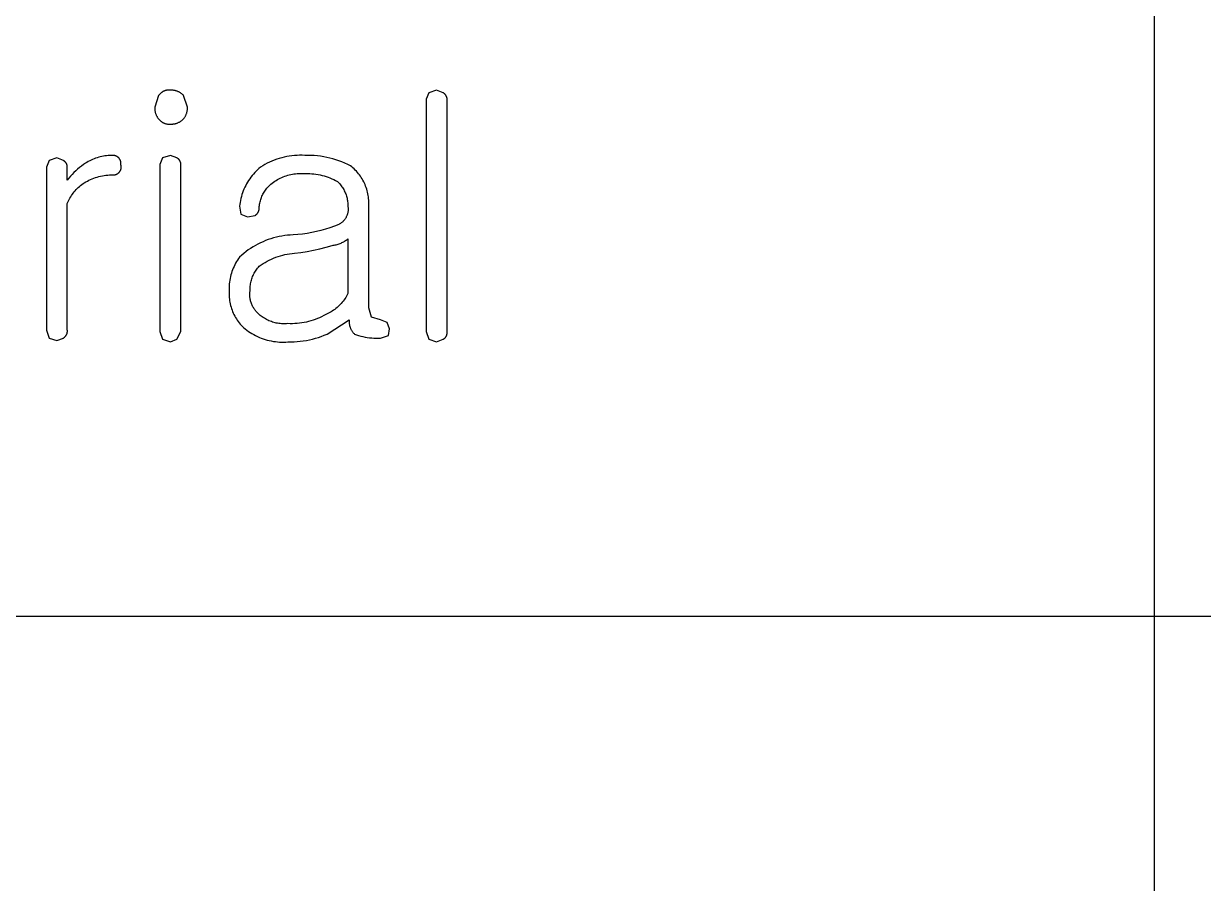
# Model space of a CAD drawing. Header units: millimetres. Extents: x 3033 to 5773, y 123 to 1487.
# Drawn here: x 5437.99 to 5484.58, y 226 to 259.98 of the extents above; entities that cross this region are included whole.
import ezdxf

# ---------------------------------------------------------------- set-up
doc = ezdxf.new("R2010")
doc.units = ezdxf.units.MM
doc.header["$MEASUREMENT"] = 0
doc.layers.add('TEX', color=70, linetype='Continuous')

msp = doc.modelspace()

# ---------------------------------------------------------------- linework, layer by layer
at = {"layer": 'TEX'}
for p, q in [((5482.657, 161.563), (5482.657, 386.563)), ((5443.401, 257.228), (5443.389, 257.217)), ((5443.415, 257.239), (5443.401, 257.228)), ((5443.428, 257.25), (5443.415, 257.239)), ((5443.442, 257.26), (5443.428, 257.25)), ((5443.456, 257.269), (5443.442, 257.26)), ((5443.471, 257.278), (5443.456, 257.269)), ((5443.486, 257.287), (5443.471, 257.278)), ((5443.501, 257.295), (5443.486, 257.287)), ((5443.517, 257.302), (5443.501, 257.295)), ((5443.532, 257.309), (5443.517, 257.302)), ((5443.548, 257.316), (5443.532, 257.309)), ((5443.564, 257.322), (5443.548, 257.316)), ((5443.581, 257.327), (5443.564, 257.322)), ((5443.597, 257.332), (5443.581, 257.327)), ((5443.614, 257.336), (5443.597, 257.332)), ((5443.63, 257.34), (5443.614, 257.336)), ((5443.647, 257.343), (5443.63, 257.34)), ((5443.664, 257.345), (5443.647, 257.343)), ((5443.681, 257.347), (5443.664, 257.345)), ((5443.699, 257.348), (5443.681, 257.347)), ((5443.716, 257.349), (5443.699, 257.348)), ((5443.733, 257.349), (5443.716, 257.349)), ((5443.75, 257.349), (5443.733, 257.349)), ((5443.767, 257.348), (5443.75, 257.349)), ((5443.784, 257.346), (5443.767, 257.348)), ((5443.807, 257.347), (5443.784, 257.346)), ((5443.83, 257.347), (5443.807, 257.347)), ((5443.853, 257.346), (5443.83, 257.347)), ((5443.876, 257.345), (5443.853, 257.346)), ((5443.899, 257.342), (5443.876, 257.345)), ((5443.921, 257.339), (5443.899, 257.342)), ((5443.944, 257.335), (5443.921, 257.339)), ((5443.966, 257.33), (5443.944, 257.335)), ((5443.989, 257.325), (5443.966, 257.33)), ((5444.011, 257.319), (5443.989, 257.325)), ((5444.032, 257.312), (5444.011, 257.319)), ((5444.054, 257.304), (5444.032, 257.312)), ((5444.075, 257.295), (5444.054, 257.304)), ((5444.096, 257.286), (5444.075, 257.295)), ((5444.117, 257.276), (5444.096, 257.286)), ((5444.137, 257.265), (5444.117, 257.276)), ((5444.157, 257.254), (5444.137, 257.265)), ((5444.177, 257.242), (5444.157, 257.254)), ((5444.196, 257.229), (5444.177, 257.242)), ((5444.214, 257.216), (5444.196, 257.229)), ((5453.99, 257.243), (5453.887, 256.985)), ((5454.3, 257.346), (5453.99, 257.243)), ((5454.557, 257.243), (5454.3, 257.346)), ((5454.567, 257.237), (5454.557, 257.243)), ((5454.576, 257.232), (5454.567, 257.237)), ((5454.585, 257.226), (5454.576, 257.232)), ((5443.32, 257.14), (5443.166, 256.676)), ((5443.331, 257.154), (5443.32, 257.14)), ((5443.341, 257.167), (5443.331, 257.154)), ((5443.352, 257.18), (5443.341, 257.167)), ((5443.364, 257.193), (5443.352, 257.18)), ((5443.376, 257.205), (5443.364, 257.193)), ((5443.389, 257.217), (5443.376, 257.205)), ((5444.232, 257.202), (5444.214, 257.216)), ((5444.25, 257.187), (5444.232, 257.202)), ((5444.267, 257.172), (5444.25, 257.187)), ((5444.284, 257.156), (5444.267, 257.172)), ((5444.3, 257.14), (5444.284, 257.156)), ((5444.454, 256.676), (5444.3, 257.14)), ((5453.887, 256.985), (5453.887, 247.81)), ((5454.593, 257.219), (5454.585, 257.226)), ((5454.602, 257.212), (5454.593, 257.219)), ((5454.61, 257.205), (5454.602, 257.212)), ((5454.618, 257.198), (5454.61, 257.205)), ((5454.625, 257.19), (5454.618, 257.198)), ((5454.633, 257.183), (5454.625, 257.19)), ((5454.64, 257.175), (5454.633, 257.183)), ((5454.647, 257.166), (5454.64, 257.175)), ((5454.653, 257.158), (5454.647, 257.166)), ((5454.66, 257.149), (5454.653, 257.158)), ((5454.666, 257.14), (5454.66, 257.149)), ((5454.671, 257.131), (5454.666, 257.14)), ((5454.677, 257.121), (5454.671, 257.131)), ((5454.682, 257.112), (5454.677, 257.121)), ((5454.686, 257.102), (5454.682, 257.112)), ((5454.691, 257.092), (5454.686, 257.102)), ((5454.695, 257.082), (5454.691, 257.092)), ((5454.698, 257.072), (5454.695, 257.082)), ((5454.701, 257.062), (5454.698, 257.072)), ((5454.704, 257.051), (5454.701, 257.062)), ((5454.707, 257.041), (5454.704, 257.051)), ((5454.709, 257.03), (5454.707, 257.041)), ((5454.711, 257.02), (5454.709, 257.03)), ((5454.712, 257.009), (5454.711, 257.02)), ((5454.713, 256.998), (5454.712, 257.009)), ((5454.712, 256.934), (5454.713, 256.944)), ((5454.712, 247.758), (5454.712, 256.934)), ((5454.714, 256.988), (5454.713, 256.998)), ((5454.713, 256.944), (5454.714, 256.955)), ((5454.714, 256.977), (5454.714, 256.988)), ((5454.714, 256.966), (5454.714, 256.977)), ((5454.714, 256.955), (5454.714, 256.966)), ((5443.166, 256.676), (5443.164, 256.654)), ((5443.164, 256.654), (5443.164, 256.632)), ((5443.164, 256.632), (5443.164, 256.611)), ((5443.164, 256.611), (5443.165, 256.589)), ((5443.165, 256.589), (5443.167, 256.567)), ((5443.167, 256.567), (5443.169, 256.545)), ((5443.169, 256.545), (5443.172, 256.524)), ((5443.172, 256.524), (5443.176, 256.502)), ((5443.176, 256.502), (5443.181, 256.481)), ((5443.181, 256.481), (5443.187, 256.46)), ((5443.187, 256.46), (5443.193, 256.439)), ((5443.193, 256.439), (5443.2, 256.418)), ((5443.2, 256.418), (5443.207, 256.398)), ((5443.207, 256.398), (5443.216, 256.377)), ((5443.216, 256.377), (5443.225, 256.358)), ((5443.225, 256.358), (5443.234, 256.338)), ((5443.234, 256.338), (5443.245, 256.319)), ((5443.245, 256.319), (5443.256, 256.3)), ((5443.256, 256.3), (5443.267, 256.281)), ((5444.353, 256.281), (5444.364, 256.3)), ((5444.364, 256.3), (5444.375, 256.319)), ((5444.375, 256.319), (5444.386, 256.338)), ((5444.386, 256.338), (5444.395, 256.358)), ((5444.395, 256.358), (5444.404, 256.377)), ((5444.404, 256.377), (5444.413, 256.398)), ((5444.413, 256.398), (5444.42, 256.418)), ((5444.42, 256.418), (5444.427, 256.439)), ((5444.427, 256.439), (5444.433, 256.46)), ((5444.433, 256.46), (5444.439, 256.481)), ((5444.439, 256.481), (5444.444, 256.502)), ((5444.444, 256.502), (5444.448, 256.524)), ((5444.448, 256.524), (5444.451, 256.545)), ((5444.451, 256.545), (5444.453, 256.567)), ((5444.453, 256.567), (5444.455, 256.589)), ((5444.456, 256.654), (5444.454, 256.676)), ((5444.455, 256.589), (5444.456, 256.611)), ((5444.456, 256.632), (5444.456, 256.654)), ((5444.456, 256.611), (5444.456, 256.632)), ((5443.267, 256.281), (5443.28, 256.263)), ((5443.28, 256.263), (5443.293, 256.246)), ((5443.293, 256.246), (5443.306, 256.229)), ((5443.306, 256.229), (5443.32, 256.212)), ((5443.32, 256.212), (5443.331, 256.198)), ((5443.331, 256.198), (5443.341, 256.185)), ((5443.341, 256.185), (5443.352, 256.172)), ((5443.352, 256.172), (5443.364, 256.159)), ((5443.364, 256.159), (5443.376, 256.147)), ((5443.376, 256.147), (5443.389, 256.135)), ((5443.389, 256.135), (5443.401, 256.124)), ((5443.401, 256.124), (5443.415, 256.113)), ((5443.415, 256.113), (5443.428, 256.102)), ((5443.428, 256.102), (5443.442, 256.092)), ((5443.442, 256.092), (5443.456, 256.083)), ((5443.456, 256.083), (5443.471, 256.074)), ((5443.471, 256.074), (5443.486, 256.065)), ((5443.486, 256.065), (5443.501, 256.057)), ((5443.501, 256.057), (5443.517, 256.05)), ((5443.517, 256.05), (5443.532, 256.043)), ((5443.532, 256.043), (5443.548, 256.036)), ((5443.548, 256.036), (5443.564, 256.03)), ((5443.564, 256.03), (5443.581, 256.025)), ((5443.581, 256.025), (5443.597, 256.02)), ((5443.597, 256.02), (5443.614, 256.016)), ((5443.614, 256.016), (5443.63, 256.012)), ((5443.63, 256.012), (5443.647, 256.009)), ((5443.647, 256.009), (5443.664, 256.007)), ((5443.664, 256.007), (5443.681, 256.005)), ((5443.681, 256.005), (5443.699, 256.004)), ((5443.699, 256.004), (5443.716, 256.003)), ((5443.716, 256.003), (5443.733, 256.003)), ((5443.733, 256.003), (5443.75, 256.003)), ((5443.75, 256.003), (5443.767, 256.004)), ((5443.767, 256.004), (5443.784, 256.006)), ((5443.784, 256.006), (5443.807, 256.005)), ((5443.807, 256.005), (5443.83, 256.005)), ((5443.83, 256.005), (5443.853, 256.006)), ((5443.853, 256.006), (5443.876, 256.007)), ((5443.876, 256.007), (5443.899, 256.01)), ((5443.899, 256.01), (5443.921, 256.013)), ((5443.921, 256.013), (5443.944, 256.017)), ((5443.944, 256.017), (5443.966, 256.022)), ((5443.966, 256.022), (5443.989, 256.027)), ((5443.989, 256.027), (5444.011, 256.033)), ((5444.011, 256.033), (5444.032, 256.04)), ((5444.032, 256.04), (5444.054, 256.048)), ((5444.054, 256.048), (5444.075, 256.057)), ((5444.075, 256.057), (5444.096, 256.066)), ((5444.096, 256.066), (5444.117, 256.076)), ((5444.117, 256.076), (5444.137, 256.087)), ((5444.137, 256.087), (5444.157, 256.098)), ((5444.157, 256.098), (5444.177, 256.11)), ((5444.177, 256.11), (5444.196, 256.123)), ((5444.196, 256.123), (5444.214, 256.136)), ((5444.214, 256.136), (5444.232, 256.15)), ((5444.232, 256.15), (5444.25, 256.165)), ((5444.25, 256.165), (5444.267, 256.18)), ((5444.267, 256.18), (5444.284, 256.196)), ((5444.284, 256.196), (5444.3, 256.212)), ((5444.3, 256.212), (5444.314, 256.229)), ((5444.314, 256.229), (5444.327, 256.246)), ((5444.327, 256.246), (5444.34, 256.263)), ((5444.34, 256.263), (5444.353, 256.281)), ((5438.99, 254.563), (5438.887, 254.305)), ((5439.3, 254.666), (5438.99, 254.563)), ((5439.557, 254.563), (5439.3, 254.666)), ((5439.566, 254.558), (5439.557, 254.563)), ((5439.574, 254.553), (5439.566, 254.558)), ((5439.582, 254.548), (5439.574, 254.553)), ((5439.59, 254.543), (5439.582, 254.548)), ((5439.598, 254.537), (5439.59, 254.543)), ((5439.606, 254.531), (5439.598, 254.537)), ((5439.613, 254.525), (5439.606, 254.531)), ((5439.62, 254.519), (5439.613, 254.525)), ((5439.627, 254.512), (5439.62, 254.519)), ((5439.634, 254.505), (5439.627, 254.512)), ((5439.641, 254.498), (5439.634, 254.505)), ((5439.647, 254.491), (5439.641, 254.498)), ((5439.653, 254.484), (5439.647, 254.491)), ((5439.659, 254.476), (5439.653, 254.484)), ((5439.664, 254.468), (5439.659, 254.476)), ((5439.669, 254.46), (5439.664, 254.468)), ((5439.674, 254.452), (5439.669, 254.46)), ((5439.679, 254.443), (5439.674, 254.452)), ((5439.683, 254.435), (5439.679, 254.443)), ((5439.687, 254.426), (5439.683, 254.435)), ((5440.434, 254.459), (5440.352, 254.404)), ((5440.487, 254.493), (5440.434, 254.459)), ((5440.542, 254.525), (5440.487, 254.493)), ((5440.598, 254.555), (5440.542, 254.525)), ((5440.655, 254.584), (5440.598, 254.555)), ((5440.713, 254.61), (5440.655, 254.584)), ((5440.771, 254.635), (5440.713, 254.61)), ((5440.831, 254.657), (5440.771, 254.635)), ((5440.891, 254.677), (5440.831, 254.657)), ((5440.952, 254.696), (5440.891, 254.677)), ((5441.013, 254.712), (5440.952, 254.696)), ((5441.075, 254.727), (5441.013, 254.712)), ((5441.137, 254.739), (5441.075, 254.727)), ((5441.2, 254.749), (5441.137, 254.739)), ((5441.263, 254.757), (5441.2, 254.749)), ((5441.326, 254.763), (5441.263, 254.757)), ((5441.389, 254.767), (5441.326, 254.763)), ((5441.453, 254.769), (5441.389, 254.767)), ((5441.516, 254.769), (5441.453, 254.769)), ((5441.527, 254.769), (5441.516, 254.769)), ((5441.538, 254.768), (5441.527, 254.769)), ((5441.549, 254.767), (5441.538, 254.768)), ((5441.559, 254.766), (5441.549, 254.767)), ((5441.57, 254.764), (5441.559, 254.766)), ((5441.58, 254.762), (5441.57, 254.764)), ((5441.591, 254.76), (5441.58, 254.762)), ((5441.601, 254.757), (5441.591, 254.76)), ((5441.612, 254.754), (5441.601, 254.757)), ((5441.622, 254.75), (5441.612, 254.754)), ((5441.632, 254.746), (5441.622, 254.75)), ((5441.642, 254.742), (5441.632, 254.746)), ((5441.652, 254.738), (5441.642, 254.742)), ((5441.661, 254.733), (5441.652, 254.738)), ((5441.671, 254.728), (5441.661, 254.733)), ((5441.68, 254.722), (5441.671, 254.728)), ((5441.689, 254.716), (5441.68, 254.722)), ((5441.698, 254.71), (5441.689, 254.716)), ((5441.707, 254.704), (5441.698, 254.71)), ((5441.715, 254.697), (5441.707, 254.704)), ((5441.723, 254.69), (5441.715, 254.697)), ((5441.731, 254.683), (5441.723, 254.69)), ((5441.739, 254.675), (5441.731, 254.683)), ((5441.747, 254.667), (5441.739, 254.675)), ((5441.754, 254.659), (5441.747, 254.667)), ((5441.761, 254.651), (5441.754, 254.659)), ((5441.767, 254.643), (5441.761, 254.651)), ((5441.773, 254.634), (5441.767, 254.643)), ((5441.779, 254.625), (5441.773, 254.634)), ((5441.785, 254.616), (5441.779, 254.625)), ((5441.79, 254.606), (5441.785, 254.616)), ((5441.795, 254.597), (5441.79, 254.606)), ((5441.8, 254.587), (5441.795, 254.597)), ((5441.805, 254.577), (5441.8, 254.587)), ((5441.809, 254.567), (5441.805, 254.577)), ((5441.812, 254.557), (5441.809, 254.567)), ((5441.816, 254.547), (5441.812, 254.557)), ((5441.819, 254.536), (5441.816, 254.547)), ((5441.821, 254.526), (5441.819, 254.536)), ((5441.823, 254.515), (5441.821, 254.526)), ((5441.825, 254.505), (5441.823, 254.515)), ((5441.827, 254.494), (5441.825, 254.505)), ((5441.828, 254.483), (5441.827, 254.494)), ((5441.829, 254.472), (5441.828, 254.483)), ((5441.828, 254.429), (5441.829, 254.44)), ((5441.829, 254.462), (5441.829, 254.472)), ((5441.829, 254.451), (5441.829, 254.462)), ((5441.829, 254.44), (5441.829, 254.451)), ((5443.475, 254.666), (5443.372, 254.408)), ((5443.784, 254.769), (5443.475, 254.666)), ((5444.042, 254.666), (5443.784, 254.769)), ((5444.05, 254.661), (5444.042, 254.666)), ((5444.059, 254.656), (5444.05, 254.661)), ((5444.067, 254.651), (5444.059, 254.656)), ((5444.075, 254.646), (5444.067, 254.651)), ((5444.083, 254.64), (5444.075, 254.646)), ((5444.09, 254.634), (5444.083, 254.64)), ((5444.098, 254.628), (5444.09, 254.634)), ((5444.105, 254.622), (5444.098, 254.628)), ((5444.112, 254.615), (5444.105, 254.622)), ((5444.119, 254.609), (5444.112, 254.615)), ((5444.125, 254.601), (5444.119, 254.609)), ((5444.131, 254.594), (5444.125, 254.601)), ((5444.137, 254.587), (5444.131, 254.594)), ((5444.143, 254.579), (5444.137, 254.587)), ((5444.149, 254.571), (5444.143, 254.579)), ((5444.154, 254.563), (5444.149, 254.571)), ((5444.159, 254.555), (5444.154, 254.563)), ((5444.163, 254.546), (5444.159, 254.555)), ((5444.168, 254.538), (5444.163, 254.546)), ((5444.172, 254.529), (5444.168, 254.538)), ((5444.176, 254.52), (5444.172, 254.529)), ((5444.179, 254.511), (5444.176, 254.52)), ((5444.182, 254.502), (5444.179, 254.511)), ((5444.185, 254.493), (5444.182, 254.502)), ((5444.188, 254.484), (5444.185, 254.493)), ((5444.19, 254.475), (5444.188, 254.484)), ((5444.192, 254.465), (5444.19, 254.475)), ((5444.193, 254.456), (5444.192, 254.465)), ((5444.195, 254.446), (5444.193, 254.456)), ((5444.196, 254.437), (5444.195, 254.446)), ((5444.196, 254.427), (5444.196, 254.437)), ((5447.607, 254.457), (5447.517, 254.41)), ((5447.7, 254.502), (5447.607, 254.457)), ((5447.793, 254.543), (5447.7, 254.502)), ((5447.888, 254.581), (5447.793, 254.543)), ((5447.985, 254.616), (5447.888, 254.581)), ((5448.082, 254.647), (5447.985, 254.616)), ((5448.181, 254.675), (5448.082, 254.647)), ((5448.28, 254.699), (5448.181, 254.675)), ((5448.38, 254.72), (5448.28, 254.699)), ((5448.481, 254.738), (5448.38, 254.72)), ((5448.583, 254.752), (5448.481, 254.738)), ((5448.684, 254.762), (5448.583, 254.752)), ((5448.787, 254.769), (5448.684, 254.762)), ((5448.889, 254.773), (5448.787, 254.769)), ((5448.991, 254.773), (5448.889, 254.773)), ((5449.094, 254.769), (5448.991, 254.773)), ((5449.218, 254.77), (5449.094, 254.769)), ((5449.343, 254.767), (5449.218, 254.77)), ((5449.467, 254.76), (5449.343, 254.767)), ((5449.591, 254.748), (5449.467, 254.76)), ((5449.715, 254.733), (5449.591, 254.748)), ((5449.838, 254.713), (5449.715, 254.733)), ((5449.961, 254.69), (5449.838, 254.713)), ((5450.082, 254.662), (5449.961, 254.69)), ((5450.203, 254.63), (5450.082, 254.662)), ((5450.322, 254.594), (5450.203, 254.63)), ((5450.44, 254.554), (5450.322, 254.594)), ((5450.557, 254.511), (5450.44, 254.554)), ((5450.672, 254.463), (5450.557, 254.511)), ((5450.786, 254.412), (5450.672, 254.463)), ((5438.887, 254.305), (5438.887, 247.862)), ((5439.691, 254.417), (5439.687, 254.426)), ((5439.695, 254.408), (5439.691, 254.417)), ((5439.698, 254.399), (5439.695, 254.408)), ((5439.701, 254.39), (5439.698, 254.399)), ((5439.703, 254.381), (5439.701, 254.39)), ((5439.705, 254.372), (5439.703, 254.381)), ((5439.707, 254.362), (5439.705, 254.372)), ((5439.709, 254.353), (5439.707, 254.362)), ((5439.71, 254.343), (5439.709, 254.353)), ((5439.711, 254.334), (5439.71, 254.343)), ((5439.712, 254.324), (5439.711, 254.334)), ((5439.712, 254.314), (5439.712, 254.324)), ((5439.712, 254.305), (5439.712, 254.314)), ((5439.712, 253.789), (5439.712, 254.305)), ((5439.904, 254.015), (5439.838, 253.942)), ((5439.973, 254.086), (5439.904, 254.015)), ((5440.045, 254.155), (5439.973, 254.086)), ((5440.118, 254.221), (5440.045, 254.155)), ((5440.194, 254.285), (5440.118, 254.221)), ((5440.272, 254.346), (5440.194, 254.285)), ((5440.352, 254.404), (5440.272, 254.346)), ((5441.098, 253.962), (5441.167, 253.973)), ((5441.167, 253.973), (5441.236, 253.982)), ((5441.236, 253.982), (5441.306, 253.989)), ((5441.306, 253.989), (5441.376, 253.994)), ((5441.376, 253.994), (5441.446, 253.996)), ((5441.446, 253.996), (5441.516, 253.996)), ((5441.516, 253.996), (5441.527, 253.995)), ((5441.527, 253.995), (5441.538, 253.996)), ((5441.538, 253.996), (5441.549, 253.996)), ((5441.549, 253.996), (5441.559, 253.997)), ((5441.559, 253.997), (5441.57, 253.998)), ((5441.57, 253.998), (5441.581, 254)), ((5441.581, 254), (5441.591, 254.002)), ((5441.591, 254.002), (5441.602, 254.004)), ((5441.602, 254.004), (5441.612, 254.007)), ((5441.612, 254.007), (5441.623, 254.01)), ((5441.623, 254.01), (5441.633, 254.014)), ((5441.633, 254.014), (5441.643, 254.017)), ((5441.643, 254.017), (5441.653, 254.021)), ((5441.653, 254.021), (5441.663, 254.026)), ((5441.663, 254.026), (5441.673, 254.031)), ((5441.673, 254.031), (5441.682, 254.036)), ((5441.682, 254.036), (5441.691, 254.041)), ((5441.691, 254.041), (5441.7, 254.047)), ((5441.7, 254.047), (5441.709, 254.053)), ((5441.709, 254.053), (5441.718, 254.06)), ((5441.718, 254.06), (5441.727, 254.066)), ((5441.727, 254.066), (5441.735, 254.073)), ((5441.735, 254.073), (5441.743, 254.081)), ((5441.743, 254.081), (5441.751, 254.088)), ((5441.751, 254.088), (5441.758, 254.096)), ((5441.758, 254.096), (5441.765, 254.104)), ((5441.765, 254.104), (5441.772, 254.112)), ((5441.772, 254.112), (5441.779, 254.121)), ((5441.779, 254.121), (5441.785, 254.13)), ((5441.785, 254.13), (5441.791, 254.139)), ((5441.791, 254.139), (5441.797, 254.148)), ((5441.797, 254.148), (5441.802, 254.157)), ((5441.802, 254.157), (5441.807, 254.167)), ((5441.807, 254.167), (5441.812, 254.176)), ((5441.812, 254.176), (5441.816, 254.186)), ((5441.816, 254.186), (5441.82, 254.196)), ((5441.82, 254.196), (5441.824, 254.206)), ((5441.824, 254.206), (5441.828, 254.217)), ((5441.825, 254.408), (5441.827, 254.419)), ((5441.829, 254.398), (5441.825, 254.408)), ((5441.827, 254.419), (5441.828, 254.429)), ((5441.828, 254.217), (5441.831, 254.227)), ((5441.832, 254.387), (5441.829, 254.398)), ((5441.831, 254.227), (5441.833, 254.237)), ((5441.834, 254.377), (5441.832, 254.387)), ((5441.833, 254.237), (5441.835, 254.248)), ((5441.836, 254.366), (5441.834, 254.377)), ((5441.835, 254.248), (5441.837, 254.259)), ((5441.838, 254.355), (5441.836, 254.366)), ((5441.837, 254.259), (5441.839, 254.269)), ((5441.839, 254.345), (5441.838, 254.355)), ((5441.84, 254.334), (5441.839, 254.345)), ((5441.839, 254.269), (5441.84, 254.28)), ((5441.841, 254.323), (5441.84, 254.334)), ((5441.84, 254.28), (5441.841, 254.291)), ((5441.841, 254.312), (5441.841, 254.323)), ((5441.841, 254.302), (5441.841, 254.312)), ((5441.841, 254.291), (5441.841, 254.302)), ((5443.372, 254.408), (5443.372, 247.81)), ((5444.197, 254.418), (5444.196, 254.427)), ((5444.197, 254.408), (5444.197, 254.418)), ((5444.197, 247.81), (5444.197, 254.408)), ((5447.011, 253.972), (5446.964, 253.91)), ((5447.062, 254.032), (5447.011, 253.972)), ((5447.114, 254.09), (5447.062, 254.032)), ((5447.168, 254.147), (5447.114, 254.09)), ((5447.224, 254.201), (5447.168, 254.147)), ((5447.281, 254.254), (5447.224, 254.201)), ((5447.341, 254.305), (5447.281, 254.254)), ((5447.428, 254.359), (5447.341, 254.305)), ((5447.517, 254.41), (5447.428, 254.359)), ((5448.358, 253.964), (5448.419, 253.982)), ((5448.419, 253.982), (5448.479, 253.998)), ((5448.479, 253.998), (5448.541, 254.012)), ((5448.541, 254.012), (5448.603, 254.024)), ((5448.603, 254.024), (5448.665, 254.034)), ((5448.665, 254.034), (5448.727, 254.041)), ((5448.727, 254.041), (5448.79, 254.047)), ((5448.79, 254.047), (5448.853, 254.05)), ((5448.853, 254.05), (5448.916, 254.051)), ((5448.916, 254.051), (5448.979, 254.05)), ((5448.979, 254.05), (5449.042, 254.047)), ((5449.042, 254.047), (5449.124, 254.05)), ((5449.124, 254.05), (5449.206, 254.051)), ((5449.206, 254.051), (5449.288, 254.049)), ((5449.288, 254.049), (5449.37, 254.044)), ((5449.37, 254.044), (5449.451, 254.036)), ((5449.451, 254.036), (5449.533, 254.026)), ((5449.533, 254.026), (5449.614, 254.013)), ((5449.614, 254.013), (5449.694, 253.997)), ((5449.694, 253.997), (5449.774, 253.979)), ((5449.774, 253.979), (5449.853, 253.958)), ((5450.898, 254.356), (5450.786, 254.412)), ((5450.947, 254.317), (5450.898, 254.356)), ((5450.995, 254.276), (5450.947, 254.317)), ((5451.042, 254.233), (5450.995, 254.276)), ((5451.087, 254.188), (5451.042, 254.233)), ((5451.13, 254.142), (5451.087, 254.188)), ((5451.172, 254.095), (5451.13, 254.142)), ((5451.213, 254.046), (5451.172, 254.095)), ((5451.251, 253.996), (5451.213, 254.046)), ((5451.288, 253.945), (5451.251, 253.996)), ((5439.774, 253.867), (5439.712, 253.789)), ((5439.838, 253.942), (5439.774, 253.867)), ((5440.104, 253.459), (5440.147, 253.501)), ((5440.147, 253.501), (5440.192, 253.541)), ((5440.192, 253.541), (5440.237, 253.58)), ((5440.237, 253.58), (5440.284, 253.617)), ((5440.284, 253.617), (5440.333, 253.652)), ((5440.333, 253.652), (5440.382, 253.686)), ((5440.382, 253.686), (5440.442, 253.722)), ((5440.442, 253.722), (5440.504, 253.756)), ((5440.504, 253.756), (5440.566, 253.788)), ((5440.566, 253.788), (5440.63, 253.817)), ((5440.63, 253.817), (5440.695, 253.844)), ((5440.695, 253.844), (5440.76, 253.87)), ((5440.76, 253.87), (5440.826, 253.893)), ((5440.826, 253.893), (5440.893, 253.913)), ((5440.893, 253.913), (5440.961, 253.932)), ((5440.961, 253.932), (5441.029, 253.948)), ((5441.029, 253.948), (5441.098, 253.962)), ((5446.722, 253.509), (5446.69, 253.437)), ((5446.757, 253.579), (5446.722, 253.509)), ((5446.793, 253.648), (5446.757, 253.579)), ((5446.833, 253.716), (5446.793, 253.648)), ((5446.874, 253.782), (5446.833, 253.716)), ((5446.918, 253.847), (5446.874, 253.782)), ((5446.964, 253.91), (5446.918, 253.847)), ((5447.593, 253.468), (5447.622, 253.503)), ((5447.622, 253.503), (5447.653, 253.538)), ((5447.653, 253.538), (5447.686, 253.571)), ((5447.686, 253.571), (5447.719, 253.604)), ((5447.719, 253.604), (5447.753, 253.635)), ((5447.753, 253.635), (5447.803, 253.674)), ((5447.803, 253.674), (5447.853, 253.711)), ((5447.853, 253.711), (5447.905, 253.747)), ((5447.905, 253.747), (5447.958, 253.781)), ((5447.958, 253.781), (5448.013, 253.813)), ((5448.013, 253.813), (5448.068, 253.843)), ((5448.068, 253.843), (5448.124, 253.871)), ((5448.124, 253.871), (5448.182, 253.897)), ((5448.182, 253.897), (5448.24, 253.921)), ((5448.24, 253.921), (5448.299, 253.944)), ((5448.299, 253.944), (5448.358, 253.964)), ((5449.853, 253.958), (5449.932, 253.934)), ((5449.932, 253.934), (5450.009, 253.908)), ((5450.009, 253.908), (5450.086, 253.879)), ((5450.086, 253.879), (5450.162, 253.847)), ((5450.162, 253.847), (5450.237, 253.813)), ((5450.237, 253.813), (5450.31, 253.777)), ((5450.31, 253.777), (5450.382, 253.738)), ((5450.382, 253.738), (5450.415, 253.706)), ((5450.415, 253.706), (5450.446, 253.673)), ((5450.446, 253.673), (5450.476, 253.639)), ((5450.476, 253.639), (5450.505, 253.604)), ((5450.505, 253.604), (5450.533, 253.568)), ((5450.533, 253.568), (5450.56, 253.531)), ((5450.56, 253.531), (5450.585, 253.493)), ((5451.324, 253.892), (5451.288, 253.945)), ((5451.357, 253.838), (5451.324, 253.892)), ((5451.389, 253.784), (5451.357, 253.838)), ((5451.418, 253.728), (5451.389, 253.784)), ((5451.446, 253.671), (5451.418, 253.728)), ((5451.472, 253.613), (5451.446, 253.671)), ((5451.496, 253.554), (5451.472, 253.613)), ((5451.517, 253.495), (5451.496, 253.554)), ((5439.787, 253.025), (5439.815, 253.078)), ((5439.815, 253.078), (5439.846, 253.13)), ((5439.846, 253.13), (5439.878, 253.18)), ((5439.878, 253.18), (5439.911, 253.23)), ((5439.911, 253.23), (5439.947, 253.278)), ((5439.947, 253.278), (5439.984, 253.325)), ((5439.984, 253.325), (5440.022, 253.371)), ((5440.022, 253.371), (5440.063, 253.416)), ((5440.063, 253.416), (5440.104, 253.459)), ((5446.568, 253.067), (5446.551, 252.99)), ((5446.587, 253.142), (5446.568, 253.067)), ((5446.609, 253.217), (5446.587, 253.142)), ((5446.634, 253.292), (5446.609, 253.217)), ((5446.661, 253.365), (5446.634, 253.292)), ((5446.69, 253.437), (5446.661, 253.365)), ((5447.352, 253.02), (5447.367, 253.064)), ((5447.367, 253.064), (5447.383, 253.108)), ((5447.383, 253.108), (5447.401, 253.151)), ((5447.401, 253.151), (5447.42, 253.193)), ((5447.42, 253.193), (5447.44, 253.235)), ((5447.44, 253.235), (5447.462, 253.276)), ((5447.462, 253.276), (5447.486, 253.316)), ((5447.486, 253.316), (5447.511, 253.355)), ((5447.511, 253.355), (5447.537, 253.394)), ((5447.537, 253.394), (5447.564, 253.431)), ((5447.564, 253.431), (5447.593, 253.468)), ((5450.585, 253.493), (5450.609, 253.454)), ((5450.609, 253.454), (5450.632, 253.415)), ((5450.632, 253.415), (5450.653, 253.374)), ((5450.653, 253.374), (5450.673, 253.333)), ((5450.673, 253.333), (5450.691, 253.291)), ((5450.691, 253.291), (5450.708, 253.249)), ((5450.708, 253.249), (5450.724, 253.206)), ((5450.724, 253.206), (5450.738, 253.163)), ((5450.738, 253.163), (5450.75, 253.119)), ((5450.75, 253.119), (5450.761, 253.075)), ((5450.761, 253.075), (5450.771, 253.03)), ((5451.537, 253.435), (5451.517, 253.495)), ((5451.555, 253.374), (5451.537, 253.435)), ((5451.571, 253.313), (5451.555, 253.374)), ((5451.584, 253.251), (5451.571, 253.313)), ((5451.596, 253.188), (5451.584, 253.251)), ((5451.605, 253.126), (5451.596, 253.188)), ((5451.612, 253.063), (5451.605, 253.126)), ((5451.617, 253), (5451.612, 253.063)), ((5439.712, 252.862), (5439.735, 252.917)), ((5439.712, 247.862), (5439.712, 252.862)), ((5439.735, 252.917), (5439.76, 252.971)), ((5439.76, 252.971), (5439.787, 253.025)), ((5446.525, 252.836), (5446.516, 252.758)), ((5446.516, 252.758), (5446.568, 252.449)), ((5446.537, 252.913), (5446.525, 252.836)), ((5446.551, 252.99), (5446.537, 252.913)), ((5447.267, 252.563), (5447.271, 252.574)), ((5447.271, 252.574), (5447.275, 252.585)), ((5447.275, 252.585), (5447.278, 252.597)), ((5447.278, 252.597), (5447.281, 252.608)), ((5447.281, 252.608), (5447.284, 252.62)), ((5447.284, 252.62), (5447.286, 252.632)), ((5447.286, 252.632), (5447.288, 252.644)), ((5447.288, 252.644), (5447.289, 252.655)), ((5447.289, 252.655), (5447.292, 252.702)), ((5447.292, 252.702), (5447.296, 252.748)), ((5447.296, 252.748), (5447.301, 252.794)), ((5447.301, 252.794), (5447.308, 252.84)), ((5447.308, 252.84), (5447.317, 252.886)), ((5447.317, 252.886), (5447.327, 252.931)), ((5447.327, 252.931), (5447.339, 252.976)), ((5447.339, 252.976), (5447.352, 253.02)), ((5450.771, 253.03), (5450.779, 252.985)), ((5450.779, 252.985), (5450.785, 252.94)), ((5450.785, 252.94), (5450.79, 252.895)), ((5450.79, 252.895), (5450.793, 252.85)), ((5450.793, 252.85), (5450.794, 252.804)), ((5450.794, 252.804), (5450.795, 252.758)), ((5450.795, 252.758), (5450.798, 252.735)), ((5450.799, 252.567), (5450.796, 252.544)), ((5450.798, 252.735), (5450.801, 252.711)), ((5450.802, 252.591), (5450.799, 252.567)), ((5450.801, 252.711), (5450.803, 252.687)), ((5450.803, 252.615), (5450.802, 252.591)), ((5450.803, 252.687), (5450.804, 252.663)), ((5450.804, 252.639), (5450.803, 252.615)), ((5450.804, 252.663), (5450.804, 252.639)), ((5451.62, 252.937), (5451.617, 253)), ((5451.619, 252.81), (5451.621, 252.873)), ((5451.619, 248.738), (5451.619, 252.81)), ((5451.621, 252.873), (5451.62, 252.937)), ((5446.568, 252.449), (5446.825, 252.346)), ((5446.825, 252.346), (5447.135, 252.398)), ((5447.135, 252.398), (5447.145, 252.404)), ((5447.145, 252.404), (5447.154, 252.412)), ((5447.154, 252.412), (5447.163, 252.419)), ((5447.163, 252.419), (5447.173, 252.427)), ((5447.173, 252.427), (5447.181, 252.435)), ((5447.181, 252.435), (5447.19, 252.443)), ((5447.19, 252.443), (5447.198, 252.452)), ((5447.198, 252.452), (5447.206, 252.461)), ((5447.206, 252.461), (5447.214, 252.47)), ((5447.214, 252.47), (5447.221, 252.479)), ((5447.221, 252.479), (5447.228, 252.489)), ((5447.228, 252.489), (5447.235, 252.499)), ((5447.235, 252.499), (5447.241, 252.509)), ((5447.241, 252.509), (5447.247, 252.52)), ((5447.247, 252.52), (5447.253, 252.53)), ((5447.253, 252.53), (5447.258, 252.541)), ((5447.258, 252.541), (5447.263, 252.552)), ((5447.263, 252.552), (5447.267, 252.563)), ((5450.535, 252.101), (5450.515, 252.087)), ((5450.553, 252.116), (5450.535, 252.101)), ((5450.572, 252.131), (5450.553, 252.116)), ((5450.589, 252.148), (5450.572, 252.131)), ((5450.606, 252.164), (5450.589, 252.148)), ((5450.623, 252.182), (5450.606, 252.164)), ((5450.639, 252.2), (5450.623, 252.182)), ((5450.654, 252.218), (5450.639, 252.2)), ((5450.669, 252.237), (5450.654, 252.218)), ((5450.683, 252.257), (5450.669, 252.237)), ((5450.696, 252.277), (5450.683, 252.257)), ((5450.708, 252.297), (5450.696, 252.277)), ((5450.72, 252.318), (5450.708, 252.297)), ((5450.731, 252.339), (5450.72, 252.318)), ((5450.742, 252.361), (5450.731, 252.339)), ((5450.751, 252.383), (5450.742, 252.361)), ((5450.76, 252.405), (5450.751, 252.383)), ((5450.768, 252.427), (5450.76, 252.405)), ((5450.775, 252.45), (5450.768, 252.427)), ((5450.782, 252.473), (5450.775, 252.45)), ((5450.787, 252.497), (5450.782, 252.473)), ((5450.792, 252.52), (5450.787, 252.497)), ((5450.796, 252.544), (5450.792, 252.52)), ((5448.815, 251.639), (5448.63, 251.624)), ((5449, 251.66), (5448.815, 251.639)), ((5449.184, 251.687), (5449, 251.66)), ((5449.366, 251.719), (5449.184, 251.687)), ((5449.548, 251.758), (5449.366, 251.719)), ((5449.729, 251.802), (5449.548, 251.758)), ((5449.908, 251.852), (5449.729, 251.802)), ((5450.085, 251.908), (5449.908, 251.852)), ((5450.26, 251.97), (5450.085, 251.908)), ((5450.434, 252.037), (5450.26, 251.97)), ((5450.455, 252.048), (5450.434, 252.037)), ((5450.475, 252.06), (5450.455, 252.048)), ((5450.496, 252.073), (5450.475, 252.06)), ((5450.515, 252.087), (5450.496, 252.073)), ((5447.143, 251.209), (5447.047, 251.152)), ((5447.241, 251.262), (5447.143, 251.209)), ((5447.34, 251.311), (5447.241, 251.262)), ((5447.442, 251.357), (5447.34, 251.311)), ((5447.545, 251.4), (5447.442, 251.357)), ((5447.649, 251.439), (5447.545, 251.4)), ((5447.754, 251.475), (5447.649, 251.439)), ((5447.861, 251.506), (5447.754, 251.475)), ((5447.969, 251.535), (5447.861, 251.506)), ((5448.077, 251.559), (5447.969, 251.535)), ((5448.187, 251.58), (5448.077, 251.559)), ((5448.297, 251.597), (5448.187, 251.58)), ((5448.407, 251.61), (5448.297, 251.597)), ((5448.518, 251.619), (5448.407, 251.61)), ((5448.63, 251.624), (5448.518, 251.619)), ((5449.932, 251.139), (5450.176, 251.212)), ((5450.176, 251.212), (5450.216, 251.217)), ((5450.216, 251.217), (5450.255, 251.223)), ((5450.255, 251.223), (5450.294, 251.23)), ((5450.294, 251.23), (5450.333, 251.239)), ((5450.333, 251.239), (5450.372, 251.249)), ((5450.372, 251.249), (5450.41, 251.261)), ((5450.41, 251.261), (5450.448, 251.274)), ((5450.448, 251.274), (5450.486, 251.288)), ((5450.486, 251.288), (5450.523, 251.303)), ((5450.523, 251.303), (5450.559, 251.32)), ((5450.559, 251.32), (5450.595, 251.338)), ((5450.595, 251.338), (5450.63, 251.357)), ((5450.63, 251.357), (5450.664, 251.377)), ((5450.664, 251.377), (5450.698, 251.399)), ((5450.698, 251.399), (5450.731, 251.421)), ((5450.731, 251.421), (5450.763, 251.445)), ((5450.763, 251.445), (5450.795, 251.47)), ((5450.795, 251.47), (5450.795, 249.305)), ((5446.516, 250.748), (5446.474, 250.69)), ((5446.599, 250.823), (5446.516, 250.748)), ((5446.684, 250.895), (5446.599, 250.823)), ((5446.771, 250.964), (5446.684, 250.895)), ((5446.861, 251.03), (5446.771, 250.964)), ((5446.953, 251.093), (5446.861, 251.03)), ((5447.047, 251.152), (5446.953, 251.093)), ((5447.776, 250.671), (5447.862, 250.708)), ((5447.862, 250.708), (5447.949, 250.742)), ((5447.949, 250.742), (5448.038, 250.773)), ((5448.038, 250.773), (5448.128, 250.801)), ((5448.128, 250.801), (5448.218, 250.826)), ((5448.218, 250.826), (5448.31, 250.848)), ((5448.31, 250.848), (5448.402, 250.866)), ((5448.402, 250.866), (5448.494, 250.882)), ((5448.494, 250.882), (5448.588, 250.894)), ((5448.588, 250.894), (5448.681, 250.903)), ((5448.681, 250.903), (5448.934, 250.933)), ((5448.934, 250.933), (5449.186, 250.972)), ((5449.186, 250.972), (5449.436, 251.019)), ((5449.436, 251.019), (5449.685, 251.075)), ((5449.685, 251.075), (5449.932, 251.139)), ((5446.24, 250.249), (5446.216, 250.182)), ((5446.267, 250.315), (5446.24, 250.249)), ((5446.296, 250.381), (5446.267, 250.315)), ((5446.328, 250.445), (5446.296, 250.381)), ((5446.361, 250.508), (5446.328, 250.445)), ((5446.397, 250.57), (5446.361, 250.508)), ((5446.435, 250.631), (5446.397, 250.57)), ((5446.474, 250.69), (5446.435, 250.631)), ((5447.17, 250.234), (5447.198, 250.274)), ((5447.198, 250.274), (5447.227, 250.313)), ((5447.227, 250.313), (5447.258, 250.351)), ((5447.258, 250.351), (5447.289, 250.387)), ((5447.289, 250.387), (5447.366, 250.441)), ((5447.366, 250.441), (5447.445, 250.493)), ((5447.445, 250.493), (5447.525, 250.542)), ((5447.525, 250.542), (5447.607, 250.588)), ((5447.607, 250.588), (5447.691, 250.631)), ((5447.691, 250.631), (5447.776, 250.671)), ((5446.129, 249.836), (5446.118, 249.765)), ((5446.141, 249.906), (5446.129, 249.836)), ((5446.156, 249.976), (5446.141, 249.906)), ((5446.174, 250.045), (5446.156, 249.976)), ((5446.194, 250.114), (5446.174, 250.045)), ((5446.216, 250.182), (5446.194, 250.114)), ((5446.961, 249.746), (5446.972, 249.793)), ((5446.972, 249.793), (5446.985, 249.84)), ((5446.985, 249.84), (5446.999, 249.886)), ((5446.999, 249.886), (5447.015, 249.932)), ((5447.015, 249.932), (5447.033, 249.978)), ((5447.033, 249.978), (5447.052, 250.022)), ((5447.052, 250.022), (5447.072, 250.066)), ((5447.072, 250.066), (5447.095, 250.109)), ((5447.095, 250.109), (5447.118, 250.152)), ((5447.118, 250.152), (5447.143, 250.193)), ((5447.143, 250.193), (5447.17, 250.234)), ((5446.104, 249.408), (5446.101, 249.344)), ((5446.101, 249.344), (5446.101, 249.28)), ((5446.105, 249.622), (5446.102, 249.551)), ((5446.102, 249.551), (5446.102, 249.479)), ((5446.102, 249.479), (5446.104, 249.408)), ((5446.11, 249.694), (5446.105, 249.622)), ((5446.118, 249.765), (5446.11, 249.694)), ((5446.92, 249.301), (5446.922, 249.337)), ((5446.922, 249.337), (5446.925, 249.372)), ((5446.925, 249.372), (5446.929, 249.408)), ((5446.928, 249.457), (5446.929, 249.505)), ((5446.929, 249.408), (5446.928, 249.457)), ((5446.929, 249.505), (5446.932, 249.554)), ((5446.932, 249.554), (5446.937, 249.602)), ((5446.937, 249.602), (5446.943, 249.65)), ((5446.943, 249.65), (5446.951, 249.698)), ((5446.951, 249.698), (5446.961, 249.746)), ((5450.795, 249.305), (5450.768, 249.253)), ((5446.101, 249.28), (5446.103, 249.216)), ((5446.103, 249.216), (5446.107, 249.152)), ((5446.107, 249.152), (5446.114, 249.089)), ((5446.114, 249.089), (5446.122, 249.025)), ((5446.122, 249.025), (5446.133, 248.962)), ((5446.133, 248.962), (5446.146, 248.899)), ((5446.146, 248.899), (5446.161, 248.837)), ((5446.92, 249.265), (5446.92, 249.301)), ((5446.921, 249.229), (5446.92, 249.265)), ((5446.923, 249.194), (5446.921, 249.229)), ((5446.927, 249.158), (5446.923, 249.194)), ((5446.932, 249.123), (5446.927, 249.158)), ((5446.937, 249.087), (5446.932, 249.123)), ((5446.944, 249.052), (5446.937, 249.087)), ((5446.953, 249.017), (5446.944, 249.052)), ((5446.962, 248.983), (5446.953, 249.017)), ((5446.973, 248.949), (5446.962, 248.983)), ((5446.985, 248.915), (5446.973, 248.949)), ((5446.998, 248.882), (5446.985, 248.915)), ((5447.012, 248.849), (5446.998, 248.882)), ((5447.027, 248.816), (5447.012, 248.849)), ((5450.494, 248.875), (5450.452, 248.833)), ((5450.533, 248.918), (5450.494, 248.875)), ((5450.572, 248.962), (5450.533, 248.918)), ((5450.609, 249.008), (5450.572, 248.962)), ((5450.644, 249.054), (5450.609, 249.008)), ((5450.677, 249.102), (5450.644, 249.054)), ((5450.709, 249.151), (5450.677, 249.102)), ((5450.739, 249.202), (5450.709, 249.151)), ((5450.768, 249.253), (5450.739, 249.202)), ((5446.161, 248.837), (5446.178, 248.776)), ((5446.178, 248.776), (5446.197, 248.715)), ((5446.197, 248.715), (5446.218, 248.654)), ((5446.218, 248.654), (5446.242, 248.595)), ((5446.242, 248.595), (5446.267, 248.536)), ((5446.267, 248.536), (5446.295, 248.478)), ((5446.295, 248.478), (5446.324, 248.421)), ((5446.324, 248.421), (5446.355, 248.366)), ((5447.043, 248.784), (5447.027, 248.816)), ((5447.061, 248.753), (5447.043, 248.784)), ((5447.079, 248.723), (5447.061, 248.753)), ((5447.099, 248.693), (5447.079, 248.723)), ((5447.119, 248.663), (5447.099, 248.693)), ((5447.141, 248.635), (5447.119, 248.663)), ((5447.163, 248.607), (5447.141, 248.635)), ((5447.187, 248.58), (5447.163, 248.607)), ((5447.211, 248.554), (5447.187, 248.58)), ((5447.236, 248.528), (5447.211, 248.554)), ((5447.262, 248.504), (5447.236, 248.528)), ((5447.289, 248.48), (5447.262, 248.504)), ((5447.328, 248.447), (5447.289, 248.48)), ((5447.369, 248.416), (5447.328, 248.447)), ((5447.41, 248.386), (5447.369, 248.416)), ((5447.452, 248.357), (5447.41, 248.386)), ((5449.757, 248.393), (5449.674, 248.354)), ((5449.838, 248.435), (5449.757, 248.393)), ((5449.918, 248.48), (5449.838, 248.435)), ((5449.972, 248.504), (5449.918, 248.48)), ((5450.025, 248.529), (5449.972, 248.504)), ((5450.077, 248.556), (5450.025, 248.529)), ((5450.128, 248.585), (5450.077, 248.556)), ((5450.177, 248.615), (5450.128, 248.585)), ((5450.226, 248.648), (5450.177, 248.615)), ((5450.274, 248.682), (5450.226, 248.648)), ((5450.321, 248.717), (5450.274, 248.682)), ((5450.366, 248.754), (5450.321, 248.717)), ((5450.41, 248.793), (5450.366, 248.754)), ((5450.452, 248.833), (5450.41, 248.793)), ((5451.722, 248.377), (5451.619, 248.738)), ((5452.083, 248.274), (5451.722, 248.377)), ((5446.355, 248.366), (5446.389, 248.311)), ((5446.389, 248.311), (5446.424, 248.257)), ((5446.424, 248.257), (5446.461, 248.205)), ((5446.461, 248.205), (5446.499, 248.154)), ((5446.499, 248.154), (5446.54, 248.105)), ((5446.54, 248.105), (5446.582, 248.057)), ((5446.582, 248.057), (5446.626, 248.01)), ((5446.626, 248.01), (5446.671, 247.965)), ((5446.671, 247.965), (5446.734, 247.912)), ((5446.734, 247.912), (5446.799, 247.862)), ((5447.495, 248.33), (5447.452, 248.357)), ((5447.539, 248.304), (5447.495, 248.33)), ((5447.584, 248.28), (5447.539, 248.304)), ((5447.63, 248.258), (5447.584, 248.28)), ((5447.676, 248.236), (5447.63, 248.258)), ((5447.723, 248.217), (5447.676, 248.236)), ((5447.771, 248.199), (5447.723, 248.217)), ((5447.819, 248.183), (5447.771, 248.199)), ((5447.868, 248.168), (5447.819, 248.183)), ((5447.917, 248.155), (5447.868, 248.168)), ((5447.967, 248.144), (5447.917, 248.155)), ((5448.017, 248.134), (5447.967, 248.144)), ((5448.067, 248.126), (5448.017, 248.134)), ((5448.118, 248.12), (5448.067, 248.126)), ((5448.169, 248.116), (5448.118, 248.12)), ((5448.22, 248.113), (5448.169, 248.116)), ((5448.271, 248.112), (5448.22, 248.113)), ((5448.322, 248.113), (5448.271, 248.112)), ((5448.373, 248.115), (5448.322, 248.113)), ((5448.423, 248.119), (5448.373, 248.115)), ((5448.515, 248.116), (5448.423, 248.119)), ((5448.607, 248.116), (5448.515, 248.116)), ((5448.699, 248.119), (5448.607, 248.116)), ((5448.79, 248.125), (5448.699, 248.119)), ((5448.881, 248.134), (5448.79, 248.125)), ((5448.972, 248.146), (5448.881, 248.134)), ((5449.063, 248.161), (5448.972, 248.146)), ((5449.153, 248.18), (5449.063, 248.161)), ((5449.242, 248.201), (5449.153, 248.18)), ((5449.33, 248.226), (5449.242, 248.201)), ((5449.418, 248.254), (5449.33, 248.226)), ((5449.504, 248.284), (5449.418, 248.254)), ((5449.59, 248.318), (5449.504, 248.284)), ((5449.674, 248.354), (5449.59, 248.318)), ((5449.97, 247.707), (5450.846, 248.274)), ((5450.844, 248.25), (5450.843, 248.226)), ((5450.843, 248.226), (5450.843, 248.202)), ((5450.843, 248.202), (5450.844, 248.178)), ((5450.846, 248.274), (5450.844, 248.25)), ((5450.844, 248.178), (5450.845, 248.154)), ((5450.845, 248.154), (5450.847, 248.13)), ((5450.847, 248.13), (5450.85, 248.107)), ((5450.85, 248.107), (5450.854, 248.083)), ((5450.854, 248.083), (5450.859, 248.059)), ((5450.859, 248.059), (5450.864, 248.036)), ((5450.864, 248.036), (5450.871, 248.013)), ((5450.871, 248.013), (5450.878, 247.99)), ((5450.878, 247.99), (5450.885, 247.967)), ((5450.885, 247.967), (5450.894, 247.945)), ((5450.894, 247.945), (5450.903, 247.923)), ((5450.903, 247.923), (5450.913, 247.901)), ((5452.341, 248.171), (5452.083, 248.274)), ((5452.444, 247.913), (5452.341, 248.171)), ((5452.392, 247.655), (5452.444, 247.913)), ((5438.887, 247.862), (5438.99, 247.552)), ((5438.99, 247.552), (5439.3, 247.449)), ((5439.3, 247.449), (5439.557, 247.552)), ((5439.557, 247.552), (5439.567, 247.558)), ((5439.567, 247.558), (5439.576, 247.564)), ((5439.576, 247.564), (5439.585, 247.57)), ((5439.585, 247.57), (5439.593, 247.576)), ((5439.593, 247.576), (5439.602, 247.583)), ((5439.602, 247.583), (5439.61, 247.59)), ((5439.61, 247.59), (5439.618, 247.597)), ((5439.618, 247.597), (5439.625, 247.605)), ((5439.625, 247.605), (5439.633, 247.613)), ((5439.633, 247.613), (5439.64, 247.621)), ((5439.64, 247.621), (5439.647, 247.629)), ((5439.647, 247.629), (5439.653, 247.638)), ((5439.653, 247.638), (5439.66, 247.646)), ((5439.66, 247.646), (5439.666, 247.655)), ((5439.666, 247.655), (5439.671, 247.665)), ((5439.671, 247.665), (5439.677, 247.674)), ((5439.677, 247.674), (5439.682, 247.684)), ((5439.682, 247.684), (5439.686, 247.693)), ((5439.686, 247.693), (5439.691, 247.703)), ((5439.691, 247.703), (5439.695, 247.713)), ((5439.695, 247.713), (5439.698, 247.723)), ((5439.698, 247.723), (5439.701, 247.734)), ((5439.701, 247.734), (5439.704, 247.744)), ((5439.704, 247.744), (5439.707, 247.754)), ((5439.707, 247.754), (5439.709, 247.765)), ((5439.709, 247.765), (5439.711, 247.776)), ((5439.711, 247.776), (5439.712, 247.786)), ((5439.713, 247.851), (5439.712, 247.862)), ((5439.712, 247.786), (5439.713, 247.797)), ((5439.714, 247.84), (5439.713, 247.851)), ((5439.713, 247.797), (5439.714, 247.808)), ((5439.714, 247.829), (5439.714, 247.84)), ((5439.714, 247.819), (5439.714, 247.829)), ((5439.714, 247.808), (5439.714, 247.819)), ((5443.372, 247.81), (5443.475, 247.501)), ((5443.475, 247.501), (5443.784, 247.398)), ((5443.784, 247.398), (5444.042, 247.501)), ((5444.042, 247.501), (5444.197, 247.81)), ((5446.799, 247.862), (5446.866, 247.814)), ((5446.866, 247.814), (5446.935, 247.769)), ((5446.935, 247.769), (5447.005, 247.726)), ((5447.005, 247.726), (5447.076, 247.685)), ((5447.076, 247.685), (5447.149, 247.647)), ((5447.149, 247.647), (5447.223, 247.611)), ((5447.223, 247.611), (5447.298, 247.578)), ((5447.298, 247.578), (5447.374, 247.547)), ((5447.374, 247.547), (5447.452, 247.519)), ((5447.452, 247.519), (5447.53, 247.494)), ((5447.53, 247.494), (5447.609, 247.471)), ((5447.609, 247.471), (5447.689, 247.452)), ((5447.689, 247.452), (5447.769, 247.434)), ((5449.032, 247.439), (5449.153, 247.459)), ((5449.153, 247.459), (5449.273, 247.483)), ((5449.273, 247.483), (5449.392, 247.511)), ((5449.392, 247.511), (5449.51, 247.542)), ((5449.51, 247.542), (5449.627, 247.578)), ((5449.627, 247.578), (5449.742, 247.617)), ((5449.742, 247.617), (5449.857, 247.66)), ((5449.857, 247.66), (5449.97, 247.707)), ((5450.913, 247.901), (5450.924, 247.88)), ((5450.924, 247.88), (5450.936, 247.859)), ((5450.936, 247.859), (5450.948, 247.838)), ((5450.948, 247.838), (5450.961, 247.818)), ((5450.961, 247.818), (5450.975, 247.798)), ((5450.975, 247.798), (5450.989, 247.779)), ((5450.989, 247.779), (5451.004, 247.76)), ((5451.004, 247.76), (5451.019, 247.742)), ((5451.019, 247.742), (5451.036, 247.724)), ((5451.036, 247.724), (5451.052, 247.707)), ((5451.052, 247.707), (5451.135, 247.678)), ((5451.135, 247.678), (5451.218, 247.652)), ((5451.218, 247.652), (5451.303, 247.628)), ((5451.303, 247.628), (5451.388, 247.608)), ((5451.388, 247.608), (5451.473, 247.591)), ((5451.473, 247.591), (5451.56, 247.576)), ((5451.56, 247.576), (5451.646, 247.565)), ((5451.646, 247.565), (5451.734, 247.556)), ((5451.734, 247.556), (5451.821, 247.551)), ((5451.821, 247.551), (5451.908, 247.548)), ((5451.908, 247.548), (5451.996, 247.549)), ((5451.996, 247.549), (5452.083, 247.552)), ((5452.083, 247.552), (5452.392, 247.655)), ((5453.887, 247.81), (5453.99, 247.501)), ((5453.99, 247.501), (5454.3, 247.398)), ((5454.3, 247.398), (5454.557, 247.501)), ((5454.557, 247.501), (5454.566, 247.505)), ((5454.566, 247.505), (5454.574, 247.51)), ((5454.574, 247.51), (5454.582, 247.515)), ((5454.582, 247.515), (5454.59, 247.52)), ((5454.59, 247.52), (5454.598, 247.526)), ((5454.598, 247.526), (5454.606, 247.532)), ((5454.606, 247.532), (5454.613, 247.538)), ((5454.613, 247.538), (5454.62, 247.544)), ((5454.62, 247.544), (5454.627, 247.551)), ((5454.627, 247.551), (5454.634, 247.558)), ((5454.634, 247.558), (5454.641, 247.565)), ((5454.641, 247.565), (5454.647, 247.572)), ((5454.647, 247.572), (5454.653, 247.58)), ((5454.653, 247.58), (5454.659, 247.587)), ((5454.659, 247.587), (5454.664, 247.595)), ((5454.664, 247.595), (5454.669, 247.603)), ((5454.669, 247.603), (5454.674, 247.612)), ((5454.674, 247.612), (5454.679, 247.62)), ((5454.679, 247.62), (5454.683, 247.628)), ((5454.683, 247.628), (5454.687, 247.637)), ((5454.687, 247.637), (5454.691, 247.646)), ((5454.691, 247.646), (5454.695, 247.655)), ((5454.695, 247.655), (5454.698, 247.664)), ((5454.698, 247.664), (5454.701, 247.673)), ((5454.701, 247.673), (5454.703, 247.682)), ((5454.703, 247.682), (5454.705, 247.692)), ((5454.705, 247.692), (5454.707, 247.701)), ((5454.707, 247.701), (5454.709, 247.711)), ((5454.709, 247.711), (5454.71, 247.72)), ((5454.71, 247.72), (5454.711, 247.73)), ((5454.711, 247.73), (5454.712, 247.739)), ((5454.712, 247.749), (5454.712, 247.758)), ((5454.712, 247.739), (5454.712, 247.749)), ((5447.769, 247.434), (5447.85, 247.42)), ((5447.85, 247.42), (5447.931, 247.408)), ((5447.931, 247.408), (5448.013, 247.4)), ((5448.013, 247.4), (5448.095, 247.394)), ((5448.095, 247.394), (5448.177, 247.39)), ((5448.177, 247.39), (5448.259, 247.39)), ((5448.259, 247.39), (5448.341, 247.392)), ((5448.341, 247.392), (5448.423, 247.398)), ((5448.423, 247.398), (5448.546, 247.398)), ((5448.546, 247.398), (5448.668, 247.402)), ((5448.668, 247.402), (5448.79, 247.411)), ((5448.79, 247.411), (5448.911, 247.423)), ((5448.911, 247.423), (5449.032, 247.439)), ((5394.391, 236.563), (5773.113, 236.563))]:
    msp.add_line(p, q, dxfattribs=at)

doc.saveas('drawing.dxf')
